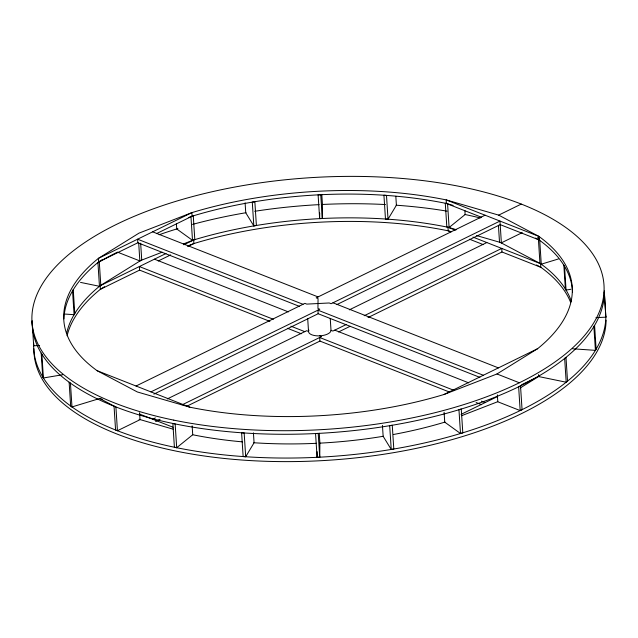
<?xml version="1.0" encoding="UTF-8"?>
<svg xmlns="http://www.w3.org/2000/svg" width="638" height="638" viewBox="0 0 638 638"><rect width="100%" height="100%" fill="white"/><g stroke="black" fill="none" stroke-linecap="round" stroke-linejoin="round"><path stroke-width="0.96" d="M32.123 322.007L32.139 320.834L33.662 345.788L39.62 345.493M33.662 345.788L33.678 344.616M319.255 433.234L319.893 443.147L319.742 457.183L317.094 457.318L317.158 451.704M321.799 194.558L322.445 204.463L322.294 218.499L319.646 218.635L319.702 213.02M605.861 317.166L604.338 292.212L605.861 317.166L595.932 317.66M74.088 314.694L74.782 313.529L73.242 289.748L72.549 290.912L74.088 314.694L65.18 314.079M245.694 456.736L244.155 432.955L241.603 432.779L243.142 456.561L245.694 456.736L254.068 442.764L253.43 432.859M388.024 219.193L386.492 195.411L383.932 195.236L385.472 219.017L388.024 219.193L396.397 205.221L395.823 196.297M595.421 350.35L596.123 349.185L594.584 325.404L593.882 326.568L595.421 350.35L572.669 348.795M99.464 286.287L100.796 285.21L99.257 261.428L97.925 262.505L99.464 286.287L80.524 282.395M176.694 447.716L175.155 423.935L172.866 423.465L174.405 447.246L176.694 447.716L192.716 434.757L192.142 425.841M449.104 227.495L447.573 203.713L445.284 203.243L446.823 227.024L449.104 227.495L465.134 214.535L464.879 210.572M566.193 382.218L567.533 381.133L565.994 357.36L564.662 358.436L566.193 382.218L538.743 376.572L538.616 374.594M101.913 259.905L98.595 261.971A254.745 112.073 -3.7 0 0 63.936 318.896M104.512 286.733L100.357 289.317A254.745 112.073 -3.7 0 0 67.11 335.771M496.978 373.972L537.643 348.683A254.745 112.073 -3.7 0 0 538.839 236.363L498.677 215.126L446.193 199.909A254.745 112.073 -3.7 0 0 191.886 212.629L139.02 233.117L98.364 258.398A254.745 112.073 -3.7 0 0 97.159 370.718L137.329 391.963L189.805 407.18A254.745 112.073 -3.7 0 0 444.12 394.451L496.978 373.972L519.348 382.776M520.321 387.904L539.405 376.029L521.573 384.762M299.549 306.407L137.824 242.767L98.595 261.971L98.364 258.398L191.886 212.629L192.118 216.194L156.446 233.652M97.439 262.992A286.582 126.077 -3.7 0 1 117.464 252.13L139.85 260.926L141.732 260.001L140.647 243.158M166.008 253.509L100.126 285.744A254.745 112.073 -3.7 0 0 66.663 333.164M183.848 244.777L193.649 239.976A254.745 112.073 -3.7 0 1 447.964 227.256L456.553 229.744M269.898 321.385L139.594 270.113L100.357 289.317L100.126 285.744L140.791 260.464L162.124 252.193M158.216 260.998L170.697 254.889M187.644 246.603L193.88 243.549A254.745 112.073 -3.7 0 1 448.195 230.82L451.058 231.65M136.022 386.014L304.9 303.369L306.758 304.103L329.24 302.978L331.106 303.712L499.977 221.075L501.372 242.839L522.219 232.639M485.063 215.205L316.193 297.842L318.051 298.576L317.947 308.505L319.813 309.239L150.943 391.884M498.677 215.126L521.262 204.072M153.854 394.14L318.163 313.729L479.888 377.369M336.792 304.613L500.208 224.64L539.07 239.928A254.745 112.073 -3.7 0 1 572.525 292.451M167.26 398.941L306.663 330.715L308.529 331.449L307.699 318.569M349.305 309.853L486.826 242.552M117.44 430.73L115.909 406.948L114.043 406.215L115.582 429.996L117.44 430.73L140.025 419.676L139.578 412.738M152.705 419.23L155.385 417.922M182.181 404.811L321.584 336.585L319.718 335.851M346.362 324.463L332.869 331.058L331.01 330.325A11.261 4.952 -3.7 0 1 318.25 335.883A11.261 4.952 -3.7 0 1 308.928 330.149M364.226 315.722L501.747 248.421L501.978 251.986L540.841 267.282A254.745 112.073 -3.7 0 1 570.643 302.396M155.616 421.487L160.082 419.302M186.87 406.191L319.925 341.075L449.311 391.987M338.555 331.959L350.166 326.281M368.022 317.541L501.978 251.986M444.12 394.451L537.643 348.683M461.043 414.381L497.664 396.461M520.177 410.585L522.059 409.66L520.52 385.878L518.638 386.803L520.177 410.585L497.807 401.781L497.353 394.842M188.401 217.638L192.118 216.194A254.745 112.073 -3.7 0 1 446.425 203.474L453.108 205.412M183.449 243.931L193.649 239.976L193.88 243.549L188.322 245.702M461.649 415.689L497.815 401.677M192.501 240.327L194.805 239.625L193.266 215.851L190.961 216.545L192.501 240.327L176.734 228.962L176.415 224.01M71.982 406.94L70.443 383.159L69.127 382.21L70.666 405.991L71.982 406.94L99.584 398.543M541.263 264.188L539.732 240.406L538.416 239.457L539.955 263.239L541.263 264.188L558.402 258.972M460.5 433.513L462.797 432.819L461.266 409.038L458.961 409.74L460.5 433.513L444.734 422.149L444.096 412.244M253.828 225.908L256.388 225.477L254.849 201.696L252.289 202.126L253.828 225.908L245.742 212.757L245.104 202.844M43.408 377.967L41.869 354.186L41.191 353.093L42.73 376.875L43.408 377.967L62.62 374.737M566.065 290.075L564.526 266.301L563.848 265.201L565.388 288.982L566.065 290.075L570.866 289.269M391.23 449.455L393.798 449.024L392.258 425.243L389.69 425.674L391.23 449.455L383.151 436.304L382.441 425.41M476.586 235.558L500.439 242.472L540.609 263.709A254.745 112.073 -3.7 0 1 571.465 301.694M139.092 419.31L173.448 429.27M481.586 217.311L446.425 203.474L446.193 199.909L538.839 236.363L539.07 239.928L535.577 238.086M501.372 242.839L499.514 242.105L498.422 225.262M455.365 230.166L447.964 227.256L448.195 230.82L450.97 231.913M472.949 237.089L540.609 263.709L540.841 267.282L536.47 264.969M469.48 239.194L483.357 244.657M152.649 231.833L318.075 296.925M332.988 302.795L498.406 367.887M303.018 304.294L137.593 239.202L137.824 242.767M483.349 375.256L317.931 310.164L318.163 313.729M154.42 259.18L288.416 311.91M334.751 330.141L468.755 382.872M273.359 319.279L139.363 266.548L139.594 270.113M290.92 326.185L304.781 331.64M453.698 390.241L319.702 337.51L319.925 341.075M481.419 401.15L485.119 402.602M287.459 328.299L301.319 333.754M476.108 402.53L481.65 404.715M97.159 370.718L189.805 407.18M99.855 398.431L102.63 399.524M139.451 414.014L173.065 427.245M99.799 398.527L114.649 406.382M330.237 318.434L331.01 330.325M322.294 218.499L320.755 194.726L318.107 194.853L319.646 218.635M319.742 457.183L318.202 433.401L315.555 433.537L317.094 457.318M138.701 243.086L139.85 260.926M604.322 290.872A286.582 126.077 -3.7 0 1 319.064 433.361A286.582 126.077 -3.7 0 1 32.131 321.424M444.989 422.077A254.745 112.073 -3.7 0 1 393.375 434.51M383.478 436.248A254.745 112.073 -3.7 0 1 319.55 443.163M316.576 443.306A254.745 112.073 -3.7 0 1 253.749 442.74M242.56 441.871A254.745 112.073 -3.7 0 1 192.493 434.709M605.869 316.576A286.582 126.077 -3.7 0 1 316.296 457.35A286.582 126.077 -3.7 0 1 33.718 343.332M159.085 234.768A286.582 126.077 -3.7 0 1 177.89 228.611M192.501 224.416A286.582 126.077 -3.7 0 1 246.029 212.709M254.714 211.298A286.582 126.077 -3.7 0 1 319.144 204.631M322.11 204.479A286.582 126.077 -3.7 0 1 385.511 204.551M396.142 205.205A286.582 126.077 -3.7 0 1 447.11 211.162M465.022 214.512A286.582 126.077 -3.7 0 1 480.278 217.981M537.587 237.655A286.582 126.077 -3.7 0 1 539.453 238.532M606.1 320.148A286.582 126.077 -3.7 0 1 318.649 460.819A286.582 126.077 -3.7 0 1 33.902 348.771M173.783 420.131A286.582 126.077 -3.7 0 0 604.098 289.229A286.582 126.077 -3.7 0 0 176.12 201.265A286.582 126.077 -3.7 0 0 173.783 420.131"/></g></svg>
